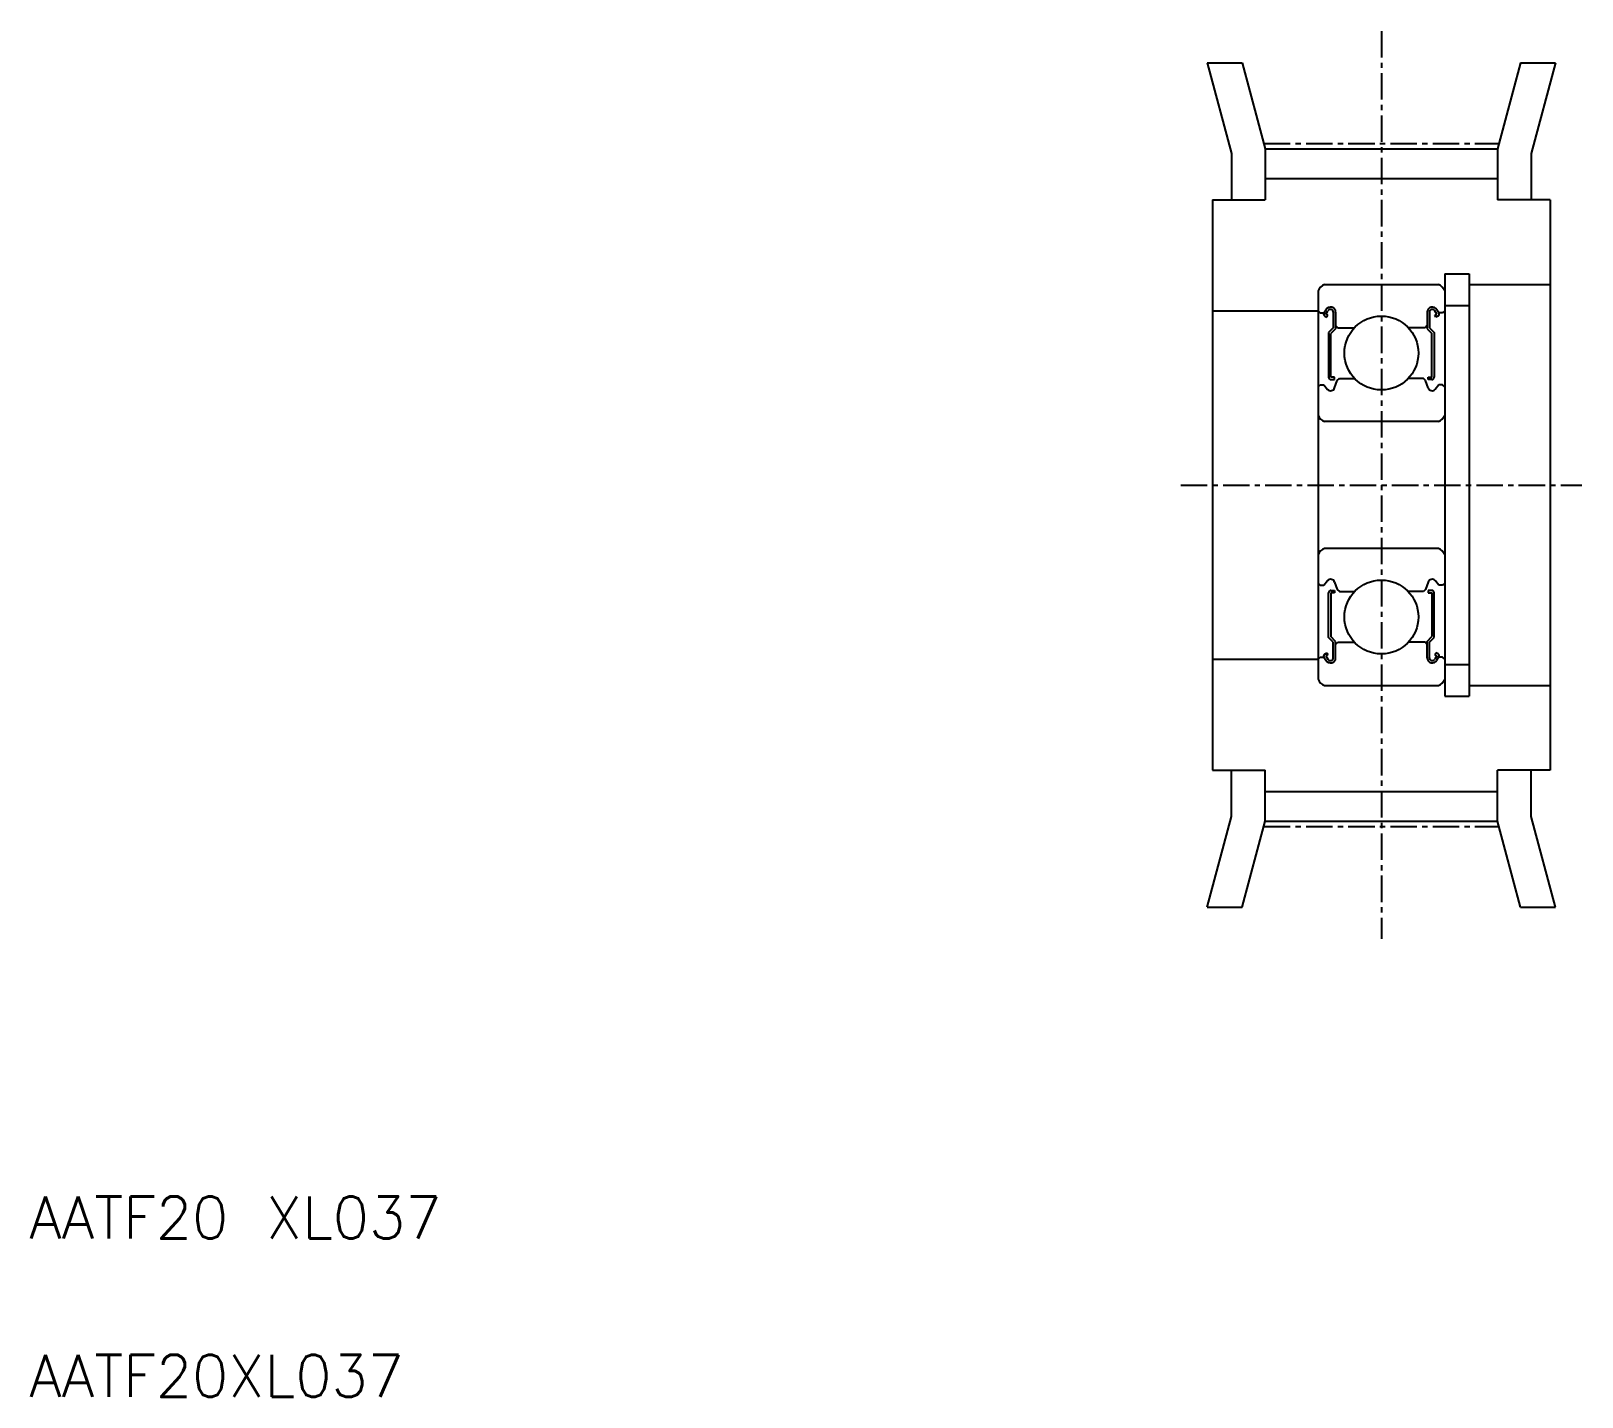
# Model space of a CAD drawing. Extents: x 5.1 to 78.5, y 5 to 69.7.
import ezdxf

# ---------------------------------------------------------------- set-up
doc = ezdxf.new("R2010")
doc.units = 0
doc.linetypes.add('CENTER', pattern=[2, 1.25, -0.25, 0.25, -0.25])
doc.layers.get('0').update_dxf_attribs({"linetype": 'CONTINUOUS'})
doc.layers.add('CENTER', color=1, linetype='CENTER')
doc.styles.get("Standard").update_dxf_attribs({"font": 'txt', "bigfont": 'BIGFONT'})

msp = doc.modelspace()

# ---------------------------------------------------------------- linework, layer by layer
at = {"color": 7, "linetype": 'CONTINUOUS'}
for p, q in [((60.793, 68.19), (62.45, 68.19)), ((60.793, 68.19), (61.944, 63.895)), ((62.45, 68.19), (63.544, 64.105)), ((75.639, 68.19), (74.544, 64.105)), ((75.639, 68.19), (77.295, 68.19)), ((77.295, 68.19), (76.144, 63.895)), ((63.544, 64.105), (74.544, 64.105)), ((63.544, 64.105), (63.544, 61.69)), ((74.544, 64.105), (74.544, 61.69)), ((61.944, 63.895), (61.944, 61.69)), ((76.144, 63.895), (76.144, 61.69)), ((63.544, 62.705), (74.544, 62.705)), ((61.044, 61.69), (61.044, 34.69)), ((61.044, 61.69), (63.544, 61.69)), ((77.044, 61.69), (74.544, 61.69)), ((77.044, 61.69), (77.044, 34.69)), ((72.044, 58.19), (73.194, 58.19)), ((72.044, 58.19), (72.044, 38.19)), ((73.194, 58.19), (73.194, 38.19)), ((66.044, 57.39), (66.044, 38.99)), ((66.344, 57.69), (71.744, 57.69)), ((72.044, 57.39), (72.044, 38.99)), ((73.194, 57.69), (77.044, 57.69)), ((72.044, 56.69), (73.194, 56.69)), ((61.044, 56.44), (66.044, 56.44)), ((66.044, 56.44), (66.144, 56.34)), ((66.144, 56.34), (66.322, 56.34)), ((66.322, 56.34), (66.413, 56.493)), ((66.363, 56.188), (66.459, 56.133)), ((66.418, 56.285), (66.509, 56.438)), ((66.515, 56.229), (66.418, 56.285)), ((66.459, 56.133), (66.515, 56.229)), ((66.767, 56.369), (66.767, 55.64)), ((66.878, 56.369), (66.878, 55.594)), ((71.211, 56.369), (71.211, 55.594)), ((71.322, 56.369), (71.322, 55.64)), ((71.574, 56.229), (71.67, 56.285)), ((71.63, 56.133), (71.574, 56.229)), ((71.67, 56.285), (71.58, 56.438)), ((71.726, 56.188), (71.63, 56.133)), ((71.767, 56.34), (71.676, 56.493)), ((71.944, 56.34), (71.767, 56.34)), ((72.044, 56.44), (71.944, 56.34)), ((66.767, 55.64), (66.544, 55.418)), ((66.544, 55.418), (66.544, 53.291)), ((66.878, 55.594), (66.656, 55.372)), ((66.656, 53.291), (66.656, 55.372)), ((66.878, 55.74), (66.978, 55.64)), ((66.978, 55.64), (67.771, 55.64)), ((71.111, 55.64), (70.318, 55.64)), ((71.211, 55.74), (71.111, 55.64)), ((71.211, 55.594), (71.433, 55.372)), ((71.322, 55.64), (71.544, 55.418)), ((71.433, 53.291), (71.433, 55.372)), ((71.544, 55.418), (71.544, 53.291)), ((61.044, 54.19), (61.044, 54.19)), ((66.044, 52.84), (66.144, 52.94)), ((66.144, 52.94), (66.322, 52.94)), ((66.322, 52.94), (66.498, 52.719)), ((66.822, 53.291), (66.656, 53.291)), ((66.656, 53.18), (66.822, 53.18)), ((66.822, 53.18), (66.822, 53.291)), ((66.822, 52.787), (66.953, 53.146)), ((66.953, 53.146), (67.053, 53.24)), ((67.053, 53.24), (67.771, 53.24)), ((71.036, 53.24), (70.318, 53.24)), ((71.136, 53.146), (71.036, 53.24)), ((71.267, 52.787), (71.136, 53.146)), ((71.267, 53.18), (71.267, 53.291)), ((71.267, 53.291), (71.433, 53.291)), ((71.433, 53.18), (71.267, 53.18)), ((71.767, 52.94), (71.59, 52.719)), ((71.944, 52.94), (71.767, 52.94)), ((72.044, 52.84), (71.944, 52.94)), ((71.744, 51.19), (66.344, 51.19)), ((61.044, 48.19), (61.045, 48.19)), ((71.744, 45.19), (66.344, 45.19)), ((66.044, 43.54), (66.144, 43.44)), ((66.144, 43.44), (66.322, 43.44)), ((66.322, 43.44), (66.498, 43.661)), ((66.822, 43.593), (66.953, 43.234)), ((71.267, 43.593), (71.136, 43.234)), ((71.767, 43.44), (71.59, 43.661)), ((71.944, 43.44), (71.767, 43.44)), ((72.044, 43.54), (71.944, 43.44)), ((66.544, 40.962), (66.544, 43.089)), ((66.656, 43.2), (66.822, 43.2)), ((66.822, 43.089), (66.656, 43.089)), ((66.656, 43.089), (66.656, 41.008)), ((66.822, 43.2), (66.822, 43.089)), ((66.953, 43.234), (67.053, 43.14)), ((67.053, 43.14), (67.771, 43.14)), ((71.036, 43.14), (70.318, 43.14)), ((71.136, 43.234), (71.036, 43.14)), ((71.433, 43.2), (71.267, 43.2)), ((71.267, 43.2), (71.267, 43.089)), ((71.267, 43.089), (71.433, 43.089)), ((71.433, 43.089), (71.433, 41.008)), ((71.544, 40.962), (71.544, 43.089)), ((61.044, 42.19), (61.044, 42.19)), ((66.767, 40.74), (66.544, 40.962)), ((66.878, 40.786), (66.656, 41.008)), ((66.767, 40.012), (66.767, 40.74)), ((66.878, 40.012), (66.878, 40.786)), ((66.878, 40.64), (66.978, 40.74)), ((66.978, 40.74), (67.771, 40.74)), ((71.111, 40.74), (70.318, 40.74)), ((71.211, 40.64), (71.111, 40.74)), ((71.211, 40.786), (71.433, 41.008)), ((71.211, 40.012), (71.211, 40.786)), ((71.322, 40.74), (71.544, 40.962)), ((71.322, 40.012), (71.322, 40.74)), ((61.044, 39.94), (66.044, 39.94)), ((66.044, 39.94), (66.144, 40.04)), ((66.144, 40.04), (66.322, 40.04)), ((66.322, 40.04), (66.413, 39.887)), ((66.363, 40.192), (66.459, 40.248)), ((66.515, 40.151), (66.418, 40.096)), ((66.418, 40.096), (66.509, 39.943)), ((66.459, 40.248), (66.515, 40.151)), ((71.63, 40.248), (71.574, 40.151)), ((71.574, 40.151), (71.67, 40.096)), ((71.67, 40.096), (71.58, 39.943)), ((71.726, 40.192), (71.63, 40.248)), ((71.767, 40.04), (71.676, 39.887)), ((71.944, 40.04), (71.767, 40.04)), ((72.044, 39.94), (71.944, 40.04)), ((72.044, 39.69), (73.194, 39.69)), ((66.344, 38.69), (71.744, 38.69)), ((73.194, 38.69), (77.044, 38.69)), ((72.044, 38.19), (73.194, 38.19)), ((61.044, 34.69), (63.544, 34.69)), ((61.944, 32.486), (61.944, 34.69)), ((63.544, 32.275), (63.544, 34.69)), ((74.544, 32.275), (74.544, 34.69)), ((77.044, 34.69), (74.544, 34.69)), ((76.144, 32.486), (76.144, 34.69)), ((63.544, 33.675), (74.544, 33.675)), ((60.793, 28.19), (61.944, 32.486)), ((77.295, 28.19), (76.144, 32.486)), ((62.45, 28.19), (63.544, 32.275)), ((63.544, 32.275), (74.544, 32.275)), ((75.639, 28.19), (74.544, 32.275)), ((60.793, 28.19), (62.45, 28.19)), ((75.639, 28.19), (77.295, 28.19))]:
    msp.add_line(p, q, dxfattribs=at)
for centre in [(69.044, 54.44), (69.044, 41.94)]:
    msp.add_circle(centre, 1.75, dxfattribs=at)
for centre, radius, start, end in [((66.591, 57.143), 0.6, 114.29523, 155.7047), ((71.498, 57.143), 0.6, 24.29533, 65.70471), ((66.629, 56.369), 0.249, 0, 150.00008), ((71.46, 56.369), 0.249, 30, 179.99995), ((66.418, 56.285), 0.111, 149.99957, 239.99994), ((66.629, 56.369), 0.138, 0, 150.00029), ((71.46, 56.369), 0.138, 29.99988, 179.99995), ((71.67, 56.285), 0.111, 299.99976, 30.00038), ((66.656, 53.291), 0.111, 179.99995, 270.00049), ((71.433, 53.291), 0.111, 269.99976, 0), ((66.644, 52.841), 0.186, 219.99989, 343.15308), ((71.445, 52.841), 0.186, 196.84676, 320), ((66.591, 51.737), 0.6, 204.29527, 245.70473), ((71.498, 51.737), 0.6, 294.29517, 335.70459), ((66.591, 44.643), 0.6, 114.29527, 155.70473), ((71.498, 44.643), 0.6, 24.29541, 65.70483), ((66.644, 43.539), 0.186, 16.84692, 140.00011), ((71.445, 43.539), 0.186, 40, 163.15324), ((66.656, 43.089), 0.111, 89.99951, 180.00005), ((71.433, 43.089), 0.111, 0, 90.00024), ((66.418, 40.096), 0.111, 120.00006, 210.00043), ((66.629, 40.012), 0.249, 209.99992, 0), ((66.629, 40.012), 0.138, 209.99971, 0), ((71.46, 40.012), 0.249, 180.00005, 330), ((71.46, 40.012), 0.138, 180.00005, 330.00012), ((71.67, 40.096), 0.111, 329.99962, 60.00024), ((66.591, 39.237), 0.6, 204.2953, 245.70477), ((71.498, 39.237), 0.6, 294.29529, 335.70467)]:
    msp.add_arc(centre, radius, start, end, dxfattribs=at)
at = {"layer": 'CENTER', "color": 1, "linetype": 'CENTER'}
for p, q in [((69.044, 69.69), (69.044, 26.69)), ((63.476, 64.36), (74.613, 64.36)), ((59.544, 48.19), (78.544, 48.19)), ((63.476, 32.02), (74.613, 32.02))]:
    msp.add_line(p, q, dxfattribs=at)

# ---------------------------------------------------------------- texts
for s, p in [('AATF20 XL037', (5, 12.5)), ('AATF20XL037', (5, 5))]:
    msp.add_text(s, height=2).set_placement(p)

doc.saveas('drawing.dxf')
